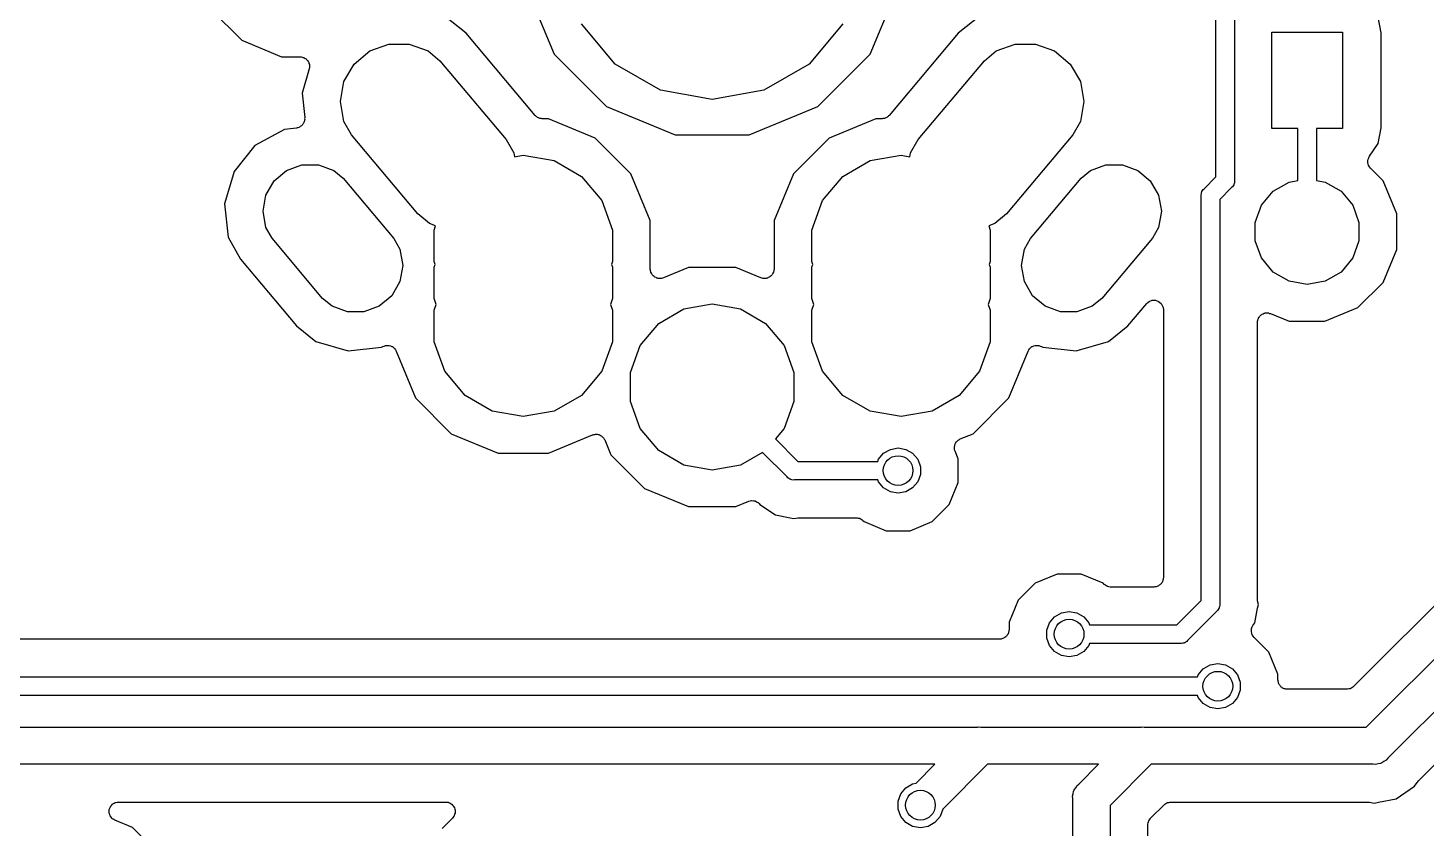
# Model space of a CAD drawing. Extents: x 61 to 194, y -153 to -61.
# Drawn here: x 98.8 to 117.6, y -103.21 to -92.45 of the extents above; entities that cross this region are included whole.
import ezdxf

# ---------------------------------------------------------------- set-up
doc = ezdxf.new("R2010")
doc.units = 0
doc.header["$MEASUREMENT"] = 0
doc.layers.add('BLACK', color=7, linetype='CONTINUOUS')

msp = doc.modelspace()

# ---------------------------------------------------------------- linework, layer by layer
at = {"layer": 'BLACK', "linetype": 'CONTINUOUS'}
for p, q in [((115.025, -89.2986), (115.025, -94.4945)), ((114.775, -94.4482), (114.775, -89.4002)), ((105.492, -91.8739), (105.874, -92.7957)), ((110.126, -92.7957), (110.508, -91.8739)), ((101.264, -92.2009), (101.674, -92.611)), ((104.69, -92.5147), (104.392, -92.2759)), ((111.608, -92.2759), (111.31, -92.5147)), ((116.995, -92.5125), (116.954, -92.3018)), ((106.695, -92.9307), (106.241, -92.3904)), ((109.759, -92.3904), (109.305, -92.9307)), ((101.674, -92.611), (102.21, -92.833)), ((103.395, -92.7547), (103.652, -92.6612)), ((103.652, -92.6612), (103.925, -92.6612)), ((103.925, -92.6612), (104.182, -92.7547)), ((105.619, -93.6216), (104.69, -92.5147)), ((111.31, -92.5147), (110.381, -93.6216)), ((111.818, -92.7547), (112.075, -92.6612)), ((112.075, -92.6612), (112.348, -92.6612)), ((112.348, -92.6612), (112.605, -92.7547)), ((115.525, -93.8), (115.525, -92.5)), ((115.525, -92.5), (116.475, -92.5)), ((116.475, -92.5), (116.475, -93.8)), ((116.995, -93.7875), (116.995, -92.5125)), ((102.21, -92.833), (102.458, -92.833)), ((102.458, -92.833), (102.465, -92.8342)), ((102.465, -92.8342), (102.472, -92.8338)), ((102.472, -92.8338), (102.487, -92.838)), ((102.487, -92.838), (102.502, -92.8407)), ((102.502, -92.8407), (102.508, -92.8441)), ((102.508, -92.8441), (102.515, -92.8461)), ((102.515, -92.8461), (102.527, -92.8551)), ((102.527, -92.8551), (102.54, -92.8627)), ((102.54, -92.8627), (102.545, -92.8681)), ((102.545, -92.8681), (102.55, -92.8722)), ((102.55, -92.8722), (102.559, -92.8848)), ((103.185, -92.9304), (103.395, -92.7547)), ((104.182, -92.7547), (104.338, -92.8861)), ((105.874, -92.7957), (106.579, -93.5012)), ((109.421, -93.5012), (110.126, -92.7957)), ((111.662, -92.8861), (111.818, -92.7547)), ((112.605, -92.7547), (112.815, -92.9304)), ((102.58, -92.9955), (102.485, -93.3222)), ((102.559, -92.8848), (102.568, -92.8965)), ((102.568, -92.8965), (102.571, -92.9031)), ((102.571, -92.9031), (102.575, -92.9089)), ((102.575, -92.9089), (102.578, -92.9236)), ((102.578, -92.9236), (102.583, -92.9379)), ((102.581, -92.9886), (102.58, -92.9955)), ((102.583, -92.9821), (102.581, -92.9886)), ((102.583, -92.9379), (102.583, -92.9449)), ((102.583, -92.9449), (102.585, -92.9517)), ((102.585, -92.9517), (102.583, -92.9668)), ((102.583, -92.9668), (102.583, -92.9821)), ((103.049, -93.1671), (103.185, -92.9304)), ((104.338, -92.8861), (105.229, -93.9476)), ((107.305, -93.2834), (106.695, -92.9307)), ((109.305, -92.9307), (108.695, -93.2834)), ((110.771, -93.9476), (111.662, -92.8861)), ((112.815, -92.9304), (112.951, -93.1671)), ((103.001, -93.4362), (103.049, -93.1671)), ((112.951, -93.1671), (112.999, -93.4362)), ((102.485, -93.3222), (102.521, -93.6516)), ((103.049, -93.7054), (103.001, -93.4362)), ((108, -93.4059), (107.305, -93.2834)), ((108.695, -93.2834), (108, -93.4059)), ((112.999, -93.4362), (112.951, -93.7054)), ((105.627, -93.6288), (105.619, -93.6216)), ((106.579, -93.5012), (107.501, -93.883)), ((108.499, -93.883), (109.421, -93.5012)), ((110.381, -93.6216), (110.373, -93.6288)), ((102.247, -93.8094), (101.852, -94.0262)), ((102.409, -93.7917), (102.247, -93.8094)), ((102.419, -93.7886), (102.409, -93.7917)), ((102.43, -93.7874), (102.419, -93.7886)), ((102.44, -93.7825), (102.43, -93.7874)), ((102.451, -93.7794), (102.44, -93.7825)), ((102.46, -93.7728), (102.451, -93.7794)), ((102.47, -93.7679), (102.46, -93.7728)), ((102.478, -93.7599), (102.47, -93.7679)), ((102.487, -93.7533), (102.478, -93.7599)), ((102.493, -93.7441), (102.487, -93.7533)), ((102.501, -93.736), (102.493, -93.7441)), ((102.505, -93.7259), (102.501, -93.736)), ((102.511, -93.7166), (102.505, -93.7259)), ((102.514, -93.7058), (102.511, -93.7166)), ((102.518, -93.6957), (102.514, -93.7058)), ((102.519, -93.6846), (102.518, -93.6957)), ((102.522, -93.6738), (102.519, -93.6846)), ((102.521, -93.6516), (102.52, -93.6627)), ((102.52, -93.6627), (102.522, -93.6738)), ((103.151, -93.8824), (103.049, -93.7054)), ((105.634, -93.6373), (105.627, -93.6288)), ((105.644, -93.6428), (105.634, -93.6373)), ((105.652, -93.65), (105.644, -93.6428)), ((105.663, -93.6538), (105.652, -93.65)), ((105.673, -93.6593), (105.663, -93.6538)), ((105.683, -93.6613), (105.673, -93.6593)), ((105.694, -93.6651), (105.683, -93.6613)), ((105.705, -93.6651), (105.694, -93.6651)), ((105.716, -93.667), (105.705, -93.6651)), ((105.8, -93.667), (105.716, -93.667)), ((106.428, -93.927), (105.8, -93.667)), ((110.2, -93.667), (109.572, -93.927)), ((110.284, -93.667), (110.2, -93.667)), ((110.295, -93.6651), (110.284, -93.667)), ((110.306, -93.6651), (110.295, -93.6651)), ((110.317, -93.6613), (110.306, -93.6651)), ((110.327, -93.6593), (110.317, -93.6613)), ((110.337, -93.6538), (110.327, -93.6593)), ((110.348, -93.65), (110.337, -93.6538)), ((110.356, -93.6428), (110.348, -93.65)), ((110.366, -93.6373), (110.356, -93.6428)), ((110.373, -93.6288), (110.366, -93.6373)), ((112.951, -93.7054), (112.849, -93.8824)), ((115.875, -93.8), (115.525, -93.8)), ((115.875, -94.4978), (115.875, -93.8)), ((116.475, -93.8), (116.125, -93.8)), ((116.125, -93.8), (116.125, -94.4978)), ((116.954, -93.9982), (116.995, -93.7875)), ((104.042, -94.9439), (103.151, -93.8824)), ((105.229, -93.9476), (105.331, -94.1246)), ((106.908, -94.4075), (106.428, -93.927)), ((107.501, -93.883), (108.499, -93.883)), ((109.572, -93.927), (109.092, -94.4075)), ((110.669, -94.1246), (110.771, -93.9476)), ((112.849, -93.8824), (111.958, -94.9439)), ((116.838, -94.1718), (116.954, -93.9982)), ((101.852, -94.0262), (101.57, -94.3777)), ((105.331, -94.1246), (105.341, -94.1775)), ((105.341, -94.1775), (105.46, -94.1565)), ((105.46, -94.1565), (105.877, -94.23)), ((110.123, -94.23), (110.54, -94.1565)), ((110.54, -94.1565), (110.659, -94.1775)), ((110.659, -94.1775), (110.669, -94.1246)), ((116.829, -94.1907), (116.838, -94.1718)), ((101.57, -94.3777), (101.444, -94.8104)), ((102.109, -94.5032), (102.277, -94.3615)), ((102.277, -94.3615), (102.484, -94.2861)), ((102.484, -94.2861), (102.705, -94.2861)), ((102.705, -94.2861), (102.912, -94.3615)), ((102.912, -94.3615), (103.038, -94.4675)), ((105.877, -94.23), (106.243, -94.4416)), ((109.757, -94.4416), (110.123, -94.23)), ((112.962, -94.4675), (113.088, -94.3615)), ((113.088, -94.3615), (113.295, -94.2861)), ((113.295, -94.2861), (113.516, -94.2861)), ((113.516, -94.2861), (113.723, -94.3615)), ((113.723, -94.3615), (113.891, -94.5032)), ((116.817, -94.2534), (116.818, -94.2328)), ((116.817, -94.2547), (116.817, -94.2534)), ((116.817, -94.2561), (116.817, -94.2547)), ((116.823, -94.276), (116.817, -94.2561)), ((116.818, -94.2328), (116.82, -94.2121)), ((116.82, -94.2094), (116.829, -94.1907)), ((116.82, -94.2108), (116.82, -94.2094)), ((116.82, -94.2121), (116.82, -94.2108)), ((116.828, -94.296), (116.823, -94.276)), ((116.829, -94.2971), (116.828, -94.296)), ((116.829, -94.2985), (116.829, -94.2971)), ((116.841, -94.3152), (116.829, -94.2985)), ((116.853, -94.3321), (116.841, -94.3152)), ((117.023, -94.5016), (116.853, -94.3321)), ((101.998, -94.6941), (102.109, -94.5032)), ((103.038, -94.4675), (103.719, -95.279)), ((106.243, -94.4416), (106.515, -94.7657)), ((107.168, -95.0353), (106.908, -94.4075)), ((109.092, -94.4075), (108.832, -95.0353)), ((109.485, -94.7657), (109.757, -94.4416)), ((112.281, -95.279), (112.962, -94.4675)), ((113.891, -94.5032), (114.002, -94.6941)), ((114.615, -94.6077), (114.775, -94.4482)), ((115.015, -94.5536), (115.006, -94.5672)), ((115.016, -94.5482), (115.015, -94.5536)), ((115.019, -94.5434), (115.016, -94.5482)), ((115.022, -94.5271), (115.019, -94.5434)), ((115.026, -94.5111), (115.022, -94.5271)), ((115.025, -94.4945), (115.026, -94.5111)), ((115.544, -94.6417), (115.757, -94.5185)), ((115.757, -94.5185), (115.875, -94.4978)), ((116.125, -94.4978), (116.243, -94.5185)), ((116.243, -94.5185), (116.456, -94.6417)), ((117.206, -94.945), (117.023, -94.5016)), ((101.96, -94.9111), (101.998, -94.6941)), ((114.002, -94.6941), (114.04, -94.9111)), ((114.574, -94.6889), (114.578, -94.6729)), ((114.575, -94.7054), (114.574, -94.6889)), ((114.575, -100.148), (114.575, -94.7054)), ((114.578, -94.6729), (114.581, -94.6566)), ((114.581, -94.6566), (114.584, -94.6518)), ((114.584, -94.6518), (114.585, -94.6464)), ((114.585, -94.6464), (114.594, -94.6328)), ((114.594, -94.6328), (114.603, -94.6184)), ((114.603, -94.6184), (114.615, -94.6077)), ((114.985, -94.5922), (114.825, -94.7518)), ((114.825, -94.7518), (114.825, -100.195)), ((114.997, -94.5816), (114.985, -94.5922)), ((115.006, -94.5672), (114.997, -94.5816)), ((115.386, -94.8304), (115.544, -94.6417)), ((116.456, -94.6417), (116.614, -94.8304)), ((101.444, -94.8104), (101.493, -95.2585)), ((101.998, -95.1282), (101.96, -94.9111)), ((106.515, -94.7657), (106.66, -95.1634)), ((109.34, -95.1634), (109.485, -94.7657)), ((114.04, -94.9111), (114.002, -95.1282)), ((115.301, -95.0618), (115.386, -94.8304)), ((116.614, -94.8304), (116.698, -95.0618)), ((102.081, -95.271), (101.998, -95.1282)), ((104.198, -95.0753), (104.042, -94.9439)), ((104.281, -95.1054), (104.198, -95.0753)), ((104.26, -95.1634), (104.281, -95.1054)), ((107.168, -95.6891), (107.168, -95.0353)), ((108.832, -95.0353), (108.832, -95.6891)), ((111.802, -95.0753), (111.719, -95.1054)), ((111.719, -95.1054), (111.74, -95.1634)), ((111.958, -94.9439), (111.802, -95.0753)), ((114.002, -95.1282), (113.919, -95.271)), ((115.301, -95.3082), (115.301, -95.0618)), ((116.698, -95.0618), (116.698, -95.3082)), ((117.206, -95.425), (117.206, -94.945)), ((101.493, -95.2585), (101.655, -95.5539)), ((102.762, -96.0825), (102.081, -95.271)), ((103.719, -95.279), (103.802, -95.4218)), ((104.26, -95.5866), (104.26, -95.1634)), ((106.66, -95.1634), (106.66, -95.5866)), ((109.34, -95.5866), (109.34, -95.1634)), ((111.74, -95.1634), (111.74, -95.5866)), ((112.198, -95.4218), (112.281, -95.279)), ((113.919, -95.271), (113.238, -96.0825)), ((115.386, -95.5396), (115.301, -95.3082)), ((116.698, -95.3082), (116.614, -95.5396)), ((103.802, -95.4218), (103.84, -95.6389)), ((112.16, -95.6389), (112.198, -95.4218)), ((117.023, -95.8684), (117.206, -95.425)), ((101.655, -95.5539), (102.409, -96.4526)), ((103.84, -95.6389), (103.802, -95.8559)), ((104.274, -95.625), (104.26, -95.5866)), ((104.26, -95.6634), (104.274, -95.625)), ((104.26, -96.0866), (104.26, -95.6634)), ((106.66, -95.5866), (106.646, -95.625)), ((106.646, -95.625), (106.66, -95.6634)), ((106.66, -95.6634), (106.66, -96.0866)), ((107.17, -95.7027), (107.168, -95.6891)), ((107.68, -95.667), (107.344, -95.8064)), ((108.32, -95.667), (107.68, -95.667)), ((108.656, -95.8064), (108.32, -95.667)), ((108.832, -95.6891), (108.83, -95.7027)), ((109.354, -95.625), (109.34, -95.5866)), ((109.34, -95.6634), (109.354, -95.625)), ((109.34, -96.0866), (109.34, -95.6634)), ((111.74, -95.5866), (111.726, -95.625)), ((111.726, -95.625), (111.74, -95.6634)), ((111.74, -95.6634), (111.74, -96.0866)), ((112.198, -95.8559), (112.16, -95.6389)), ((115.544, -95.7283), (115.386, -95.5396)), ((116.614, -95.5396), (116.456, -95.7283)), ((103.802, -95.8559), (103.691, -96.0468)), ((107.171, -95.7166), (107.17, -95.7027)), ((107.174, -95.7243), (107.171, -95.7166)), ((107.176, -95.7325), (107.174, -95.7243)), ((107.183, -95.7445), (107.176, -95.7325)), ((107.188, -95.7573), (107.183, -95.7445)), ((107.194, -95.7635), (107.188, -95.7573)), ((107.198, -95.7707), (107.194, -95.7635)), ((107.208, -95.7796), (107.198, -95.7707)), ((107.218, -95.7898), (107.208, -95.7796)), ((107.225, -95.7937), (107.218, -95.7898)), ((107.231, -95.7991), (107.225, -95.7937)), ((107.245, -95.8038), (107.231, -95.7991)), ((107.257, -95.8102), (107.245, -95.8038)), ((107.265, -95.8113), (107.257, -95.8102)), ((107.273, -95.8141), (107.265, -95.8113)), ((107.287, -95.8141), (107.273, -95.8141)), ((107.301, -95.8159), (107.287, -95.8141)), ((107.309, -95.8141), (107.301, -95.8159)), ((107.317, -95.8141), (107.309, -95.8141)), ((107.33, -95.8094), (107.317, -95.8141)), ((107.344, -95.8064), (107.33, -95.8094)), ((108.67, -95.8094), (108.656, -95.8064)), ((108.683, -95.8141), (108.67, -95.8094)), ((108.691, -95.8141), (108.683, -95.8141)), ((108.699, -95.8159), (108.691, -95.8141)), ((108.713, -95.8141), (108.699, -95.8159)), ((108.727, -95.8141), (108.713, -95.8141)), ((108.735, -95.8113), (108.727, -95.8141)), ((108.743, -95.8102), (108.735, -95.8113)), ((108.755, -95.8038), (108.743, -95.8102)), ((108.768, -95.7991), (108.755, -95.8038)), ((108.775, -95.7937), (108.768, -95.7991)), ((108.782, -95.7898), (108.775, -95.7937)), ((108.792, -95.7796), (108.782, -95.7898)), ((108.802, -95.7707), (108.792, -95.7796)), ((108.806, -95.7635), (108.802, -95.7707)), ((108.812, -95.7573), (108.806, -95.7635)), ((108.817, -95.7445), (108.812, -95.7573)), ((108.824, -95.7325), (108.817, -95.7445)), ((108.826, -95.7243), (108.824, -95.7325)), ((108.829, -95.7166), (108.826, -95.7243)), ((108.83, -95.7027), (108.829, -95.7166)), ((112.309, -96.0468), (112.198, -95.8559)), ((115.757, -95.8515), (115.544, -95.7283)), ((116, -95.8943), (115.757, -95.8515)), ((116.243, -95.8515), (116, -95.8943)), ((116.456, -95.7283), (116.243, -95.8515)), ((116.683, -96.2078), (117.023, -95.8684)), ((103.691, -96.0468), (103.523, -96.1885)), ((112.477, -96.1885), (112.309, -96.0468)), ((102.888, -96.1885), (102.762, -96.0825)), ((103.095, -96.2639), (102.888, -96.1885)), ((103.523, -96.1885), (103.316, -96.2639)), ((104.289, -96.165), (104.26, -96.0866)), ((104.26, -96.2434), (104.289, -96.165)), ((104.26, -96.6666), (104.26, -96.2434)), ((106.66, -96.0866), (106.631, -96.165)), ((106.631, -96.165), (106.66, -96.2434)), ((106.66, -96.2434), (106.66, -96.6666)), ((107.282, -96.4194), (107.618, -96.2254)), ((107.618, -96.2254), (108, -96.158)), ((108, -96.158), (108.382, -96.2254)), ((108.382, -96.2254), (108.718, -96.4194)), ((109.369, -96.165), (109.34, -96.0866)), ((109.34, -96.2434), (109.369, -96.165)), ((109.34, -96.6666), (109.34, -96.2434)), ((111.74, -96.0866), (111.711, -96.165)), ((111.711, -96.165), (111.74, -96.2434)), ((111.74, -96.2434), (111.74, -96.6666)), ((112.684, -96.2639), (112.477, -96.1885)), ((113.112, -96.1885), (112.905, -96.2639)), ((113.238, -96.0825), (113.112, -96.1885)), ((113.591, -96.4526), (113.843, -96.1525)), ((113.843, -96.1525), (113.858, -96.1396)), ((113.843, -96.1525), (113.843, -96.1525)), ((113.858, -96.1396), (113.876, -96.1242)), ((113.876, -96.1242), (113.918, -96.1091)), ((113.918, -96.1091), (113.962, -96.1091)), ((113.962, -96.1091), (114.004, -96.1242)), ((114.004, -96.1242), (114.037, -96.1525)), ((114.037, -96.1525), (114.057, -96.1872)), ((114.057, -96.1872), (114.059, -96.1907)), ((114.059, -96.1907), (114.067, -96.2341)), ((114.067, -96.2341), (114.067, -99.84)), ((116.24, -96.3915), (116.683, -96.2078)), ((103.316, -96.2639), (103.095, -96.2639)), ((107.033, -96.7165), (107.282, -96.4194)), ((108.718, -96.4194), (108.967, -96.7165)), ((112.905, -96.2639), (112.684, -96.2639)), ((115.333, -96.4047), (115.335, -96.391)), ((115.333, -100.125), (115.333, -96.4047)), ((115.335, -96.391), (115.336, -96.3772)), ((115.336, -96.3772), (115.339, -96.3695)), ((115.339, -96.3695), (115.341, -96.3613)), ((115.341, -96.3613), (115.348, -96.3493)), ((115.348, -96.3493), (115.353, -96.3365)), ((115.353, -96.3365), (115.359, -96.3303)), ((115.359, -96.3303), (115.363, -96.3231)), ((115.363, -96.3231), (115.373, -96.3142)), ((115.373, -96.3142), (115.383, -96.3039)), ((115.383, -96.3039), (115.39, -96.3001)), ((115.39, -96.3001), (115.396, -96.2947)), ((115.396, -96.2947), (115.41, -96.29)), ((115.41, -96.29), (115.422, -96.2836)), ((115.422, -96.2836), (115.43, -96.2825)), ((115.43, -96.2825), (115.438, -96.2796)), ((115.438, -96.2796), (115.452, -96.2796)), ((115.452, -96.2796), (115.466, -96.2778)), ((115.466, -96.2778), (115.474, -96.2796)), ((115.474, -96.2796), (115.482, -96.2796)), ((115.482, -96.2796), (115.495, -96.2844)), ((115.495, -96.2844), (115.509, -96.2874)), ((115.509, -96.2874), (115.76, -96.3915)), ((115.76, -96.3915), (116.24, -96.3915)), ((102.409, -96.4526), (102.672, -96.6635)), ((113.328, -96.6635), (113.591, -96.4526)), ((102.672, -96.6635), (103.105, -96.7897)), ((103.105, -96.7897), (103.553, -96.7406)), ((103.553, -96.7406), (103.573, -96.7297)), ((103.573, -96.7297), (103.59, -96.7239)), ((103.59, -96.7239), (103.606, -96.717)), ((103.606, -96.717), (103.61, -96.7168)), ((103.61, -96.7168), (103.614, -96.7155)), ((103.614, -96.7155), (103.632, -96.7159)), ((103.632, -96.7159), (103.65, -96.7151)), ((103.65, -96.7151), (103.654, -96.7164)), ((103.654, -96.7164), (103.658, -96.7165)), ((103.658, -96.7165), (103.675, -96.723)), ((103.675, -96.723), (103.692, -96.7284)), ((103.692, -96.7284), (103.696, -96.7309)), ((103.696, -96.7309), (103.7, -96.7324)), ((103.7, -96.7324), (103.713, -96.7443)), ((103.713, -96.7443), (103.727, -96.7552)), ((103.727, -96.7552), (103.73, -96.7588)), ((103.73, -96.7588), (103.733, -96.7615)), ((103.733, -96.7615), (103.741, -96.7773)), ((103.741, -96.7773), (103.751, -96.7924)), ((103.751, -96.7924), (104.012, -97.4225)), ((104.405, -97.0643), (104.26, -96.6666)), ((106.66, -96.6666), (106.515, -97.0643)), ((106.9, -97.081), (107.033, -96.7165)), ((108.967, -96.7165), (109.1, -97.081)), ((109.485, -97.0643), (109.34, -96.6666)), ((111.74, -96.6666), (111.595, -97.0643)), ((111.988, -97.4225), (112.249, -96.7924)), ((112.249, -96.7924), (112.259, -96.7773)), ((112.259, -96.7773), (112.267, -96.7615)), ((112.267, -96.7615), (112.27, -96.7588)), ((112.27, -96.7588), (112.273, -96.7552)), ((112.273, -96.7552), (112.287, -96.7443)), ((112.287, -96.7443), (112.3, -96.7324)), ((112.3, -96.7324), (112.304, -96.7309)), ((112.304, -96.7309), (112.308, -96.7284)), ((112.308, -96.7284), (112.325, -96.723)), ((112.325, -96.723), (112.342, -96.7165)), ((112.342, -96.7165), (112.346, -96.7164)), ((112.346, -96.7164), (112.35, -96.7151)), ((112.35, -96.7151), (112.368, -96.7159)), ((112.368, -96.7159), (112.386, -96.7155)), ((112.386, -96.7155), (112.39, -96.7168)), ((112.39, -96.7168), (112.394, -96.717)), ((112.394, -96.717), (112.41, -96.7239)), ((112.41, -96.7239), (112.427, -96.7297)), ((112.427, -96.7297), (112.447, -96.7406)), ((112.447, -96.7406), (112.895, -96.7897)), ((112.895, -96.7897), (113.328, -96.6635)), ((104.677, -97.3884), (104.405, -97.0643)), ((106.515, -97.0643), (106.243, -97.3884)), ((106.9, -97.469), (106.9, -97.081)), ((109.1, -97.081), (109.1, -97.469)), ((109.757, -97.3884), (109.485, -97.0643)), ((111.595, -97.0643), (111.323, -97.3884)), ((104.012, -97.4225), (104.492, -97.903)), ((105.043, -97.6), (104.677, -97.3884)), ((106.243, -97.3884), (105.877, -97.6)), ((107.033, -97.8335), (106.9, -97.469)), ((109.1, -97.469), (108.967, -97.8335)), ((110.123, -97.6), (109.757, -97.3884)), ((111.323, -97.3884), (110.957, -97.6)), ((111.508, -97.903), (111.988, -97.4225)), ((105.46, -97.6735), (105.043, -97.6)), ((105.877, -97.6), (105.46, -97.6735)), ((110.54, -97.6735), (110.123, -97.6)), ((110.957, -97.6), (110.54, -97.6735)), ((104.492, -97.903), (105.12, -98.163)), ((105.8, -98.163), (106.389, -97.919)), ((106.389, -97.919), (106.4, -97.9166)), ((106.4, -97.9166), (106.41, -97.9123)), ((106.41, -97.9123), (106.421, -97.9119)), ((106.421, -97.9119), (106.432, -97.9095)), ((106.432, -97.9095), (106.443, -97.9109)), ((106.443, -97.9109), (106.454, -97.9104)), ((106.454, -97.9104), (106.465, -97.9138)), ((106.465, -97.9138), (106.476, -97.9152)), ((106.476, -97.9152), (106.485, -97.9203)), ((106.485, -97.9203), (106.496, -97.9237)), ((106.496, -97.9237), (106.505, -97.9304)), ((106.505, -97.9304), (106.515, -97.9356)), ((106.515, -97.9356), (106.522, -97.9438)), ((106.522, -97.9438), (106.531, -97.9505)), ((107.282, -98.1306), (107.033, -97.8335)), ((108.967, -97.8335), (108.85, -97.9733)), ((111.336, -97.9742), (111.508, -97.903)), ((106.531, -97.9505), (106.537, -97.9599)), ((106.537, -97.9599), (106.545, -97.9681)), ((106.545, -97.9681), (106.549, -97.9784)), ((106.549, -97.9784), (106.555, -97.9877)), ((106.555, -97.9877), (106.637, -98.1859)), ((107.618, -98.3246), (107.282, -98.1306)), ((108.85, -97.9733), (109.152, -98.275)), ((110.304, -98.1666), (110.396, -98.1137)), ((110.396, -98.1137), (110.5, -98.0954)), ((110.5, -98.0954), (110.604, -98.1137)), ((110.604, -98.1137), (110.696, -98.1666)), ((111.257, -98.097), (111.259, -98.086)), ((111.26, -98.1079), (111.257, -98.097)), ((111.258, -98.0749), (111.262, -98.0643)), ((111.259, -98.086), (111.258, -98.0749)), ((111.26, -98.119), (111.26, -98.1079)), ((111.265, -98.1292), (111.26, -98.119)), ((111.262, -98.0643), (111.263, -98.0533)), ((111.263, -98.0533), (111.268, -98.0434)), ((111.267, -98.1401), (111.265, -98.1292)), ((111.268, -98.0434), (111.272, -98.0328)), ((111.272, -98.0328), (111.278, -98.024)), ((111.278, -98.024), (111.283, -98.0142)), ((111.283, -98.0142), (111.292, -98.0067)), ((111.292, -98.0067), (111.298, -97.9979)), ((111.298, -97.9979), (111.308, -97.9919)), ((111.308, -97.9919), (111.316, -97.9844)), ((111.316, -97.9844), (111.326, -97.9801)), ((111.326, -97.9801), (111.336, -97.9742)), ((105.12, -98.163), (105.8, -98.163)), ((106.637, -98.1859), (107.089, -98.6382)), ((108, -98.392), (107.618, -98.3246)), ((108.382, -98.3246), (108, -98.392)), ((108.677, -98.1541), (108.382, -98.3246)), ((109.008, -98.4845), (108.677, -98.1541)), ((109.152, -98.275), (110.226, -98.275)), ((110.226, -98.275), (110.236, -98.2477)), ((110.236, -98.2477), (110.304, -98.1666)), ((110.696, -98.1666), (110.764, -98.2477)), ((110.764, -98.2477), (110.8, -98.3471)), ((111.308, -98.2393), (111.267, -98.1401)), ((111.308, -98.5607), (111.308, -98.2393)), ((109.018, -98.4972), (109.008, -98.4845)), ((109.033, -98.5055), (109.018, -98.4972)), ((109.046, -98.515), (109.033, -98.5055)), ((110.8, -98.4529), (110.764, -98.5523)), ((110.8, -98.3471), (110.8, -98.4529)), ((107.089, -98.6382), (107.68, -98.883)), ((109.052, -98.5165), (109.046, -98.515)), ((109.057, -98.5193), (109.052, -98.5165)), ((109.073, -98.5222), (109.057, -98.5193)), ((109.089, -98.5264), (109.073, -98.5222)), ((109.105, -98.525), (109.089, -98.5264)), ((110.226, -98.525), (109.105, -98.525)), ((110.236, -98.5523), (110.226, -98.525)), ((110.304, -98.6334), (110.236, -98.5523)), ((110.396, -98.6863), (110.304, -98.6334)), ((110.5, -98.7046), (110.396, -98.6863)), ((110.604, -98.6863), (110.5, -98.7046)), ((110.696, -98.6334), (110.604, -98.6863)), ((110.764, -98.5523), (110.696, -98.6334)), ((111.185, -98.8577), (111.308, -98.5607)), ((107.68, -98.883), (108.32, -98.883)), ((108.32, -98.883), (108.491, -98.8121)), ((108.491, -98.8121), (108.511, -98.8076)), ((108.511, -98.8076), (108.531, -98.8027)), ((108.531, -98.8027), (108.533, -98.8028)), ((108.533, -98.8028), (108.534, -98.8025)), ((108.534, -98.8025), (108.555, -98.8052)), ((108.555, -98.8052), (108.575, -98.8075)), ((108.575, -98.8075), (108.576, -98.8081)), ((108.576, -98.8081), (108.578, -98.8083)), ((108.578, -98.8083), (108.596, -98.8178)), ((108.596, -98.8178), (108.615, -98.827)), ((108.615, -98.827), (108.616, -98.828)), ((108.616, -98.828), (108.617, -98.8286)), ((108.617, -98.8286), (108.631, -98.8439)), ((108.631, -98.8439), (108.642, -98.855)), ((108.642, -98.855), (108.853, -98.9963)), ((110.958, -99.085), (111.185, -98.8577)), ((108.853, -98.9963), (109.05, -99.0354)), ((109.05, -99.0354), (109.05, -99.0354)), ((109.05, -99.0354), (109.1, -99.0454)), ((109.1, -99.0454), (109.15, -99.0354)), ((109.15, -99.0354), (109.163, -99.0352)), ((109.163, -99.0352), (109.175, -99.033)), ((109.175, -99.033), (109.938, -99.033)), ((109.938, -99.033), (109.943, -99.034)), ((109.943, -99.034), (109.949, -99.0335)), ((109.949, -99.0335), (109.965, -99.0378)), ((109.965, -99.0378), (109.981, -99.0407)), ((109.981, -99.0407), (109.986, -99.0435)), ((109.986, -99.0435), (109.991, -99.0449)), ((109.991, -99.0449), (110.005, -99.0544)), ((110.005, -99.0544), (110.019, -99.0627)), ((110.019, -99.0627), (110.023, -99.067)), ((110.023, -99.067), (110.028, -99.0702)), ((110.028, -99.0702), (110.042, -99.085)), ((110.042, -99.085), (110.339, -99.208)), ((110.339, -99.208), (110.661, -99.208)), ((110.661, -99.208), (110.958, -99.085)), ((118.702, -99.2256), (116.623, -101.305)), ((116.796, -101.85), (119.116, -99.5309)), ((112.639, -99.792), (112.342, -99.915)), ((112.961, -99.792), (112.639, -99.792)), ((113.258, -99.915), (112.961, -99.792)), ((112.342, -99.915), (112.115, -100.142)), ((113.272, -99.9298), (113.258, -99.915)), ((113.277, -99.933), (113.272, -99.9298)), ((113.281, -99.9373), (113.277, -99.933)), ((113.295, -99.9456), (113.281, -99.9373)), ((113.309, -99.9551), (113.295, -99.9456)), ((113.314, -99.9565), (113.309, -99.9551)), ((113.319, -99.9593), (113.314, -99.9565)), ((113.335, -99.9622), (113.319, -99.9593)), ((113.351, -99.9665), (113.335, -99.9622)), ((113.357, -99.966), (113.351, -99.9665)), ((113.362, -99.967), (113.357, -99.966)), ((113.94, -99.967), (113.362, -99.967)), ((113.951, -99.9651), (113.94, -99.967)), ((113.962, -99.9651), (113.951, -99.9651)), ((113.972, -99.9613), (113.962, -99.9651)), ((113.983, -99.9593), (113.972, -99.9613)), ((113.993, -99.9538), (113.983, -99.9593)), ((114.004, -99.95), (113.993, -99.9538)), ((114.012, -99.9428), (114.004, -99.95)), ((114.022, -99.9373), (114.012, -99.9428)), ((114.029, -99.9288), (114.022, -99.9373)), ((114.037, -99.9216), (114.029, -99.9288)), ((114.043, -99.912), (114.037, -99.9216)), ((114.05, -99.9035), (114.043, -99.912)), ((114.054, -99.8931), (114.05, -99.9035)), ((114.059, -99.8834), (114.054, -99.8931)), ((114.061, -99.8725), (114.059, -99.8834)), ((114.065, -99.8621), (114.061, -99.8725)), ((114.067, -99.84), (114.065, -99.8509)), ((114.065, -99.8509), (114.065, -99.8621)), ((119.404, -99.95), (117.084, -102.269)), ((112.115, -100.142), (111.992, -100.439)), ((114.248, -100.475), (114.575, -100.148)), ((114.825, -100.195), (114.826, -100.211)), ((115.335, -100.137), (115.333, -100.125)), ((115.335, -100.15), (115.335, -100.137)), ((115.345, -100.2), (115.335, -100.15)), ((115.335, -100.25), (115.345, -100.2)), ((112.536, -100.448), (112.604, -100.367)), ((112.604, -100.367), (112.696, -100.314)), ((112.696, -100.314), (112.8, -100.295)), ((112.8, -100.295), (112.904, -100.314)), ((112.904, -100.314), (112.996, -100.367)), ((112.996, -100.367), (113.064, -100.448)), ((114.785, -100.292), (114.392, -100.685)), ((114.797, -100.282), (114.785, -100.292)), ((114.806, -100.267), (114.797, -100.282)), ((114.815, -100.254), (114.806, -100.267)), ((114.816, -100.248), (114.815, -100.254)), ((114.819, -100.243), (114.816, -100.248)), ((114.822, -100.227), (114.819, -100.243)), ((114.826, -100.211), (114.822, -100.227)), ((115.296, -100.447), (115.335, -100.25)), ((115.335, -100.25), (115.335, -100.25)), ((111.986, -100.572), (111.984, -100.583)), ((111.99, -100.562), (111.986, -100.572)), ((111.992, -100.54), (111.99, -100.551)), ((111.99, -100.551), (111.99, -100.562)), ((111.992, -100.439), (111.992, -100.54)), ((112.5, -100.547), (112.536, -100.448)), ((112.5, -100.653), (112.5, -100.547)), ((113.064, -100.448), (113.074, -100.475)), ((113.074, -100.475), (114.248, -100.475)), ((115.251, -100.566), (115.252, -100.545)), ((115.251, -100.567), (115.251, -100.566)), ((115.251, -100.569), (115.251, -100.567)), ((115.257, -100.588), (115.251, -100.569)), ((115.252, -100.545), (115.254, -100.525)), ((115.254, -100.522), (115.263, -100.503)), ((115.254, -100.523), (115.254, -100.522)), ((115.254, -100.525), (115.254, -100.523)), ((115.263, -100.503), (115.271, -100.484)), ((115.271, -100.484), (115.296, -100.447)), ((117.498, -102.574), (119.577, -100.495)), ((111.865, -100.667), (98.1928, -100.667)), ((111.876, -100.665), (111.865, -100.667)), ((111.887, -100.665), (111.876, -100.665)), ((111.897, -100.661), (111.887, -100.665)), ((111.908, -100.659), (111.897, -100.661)), ((111.918, -100.654), (111.908, -100.659)), ((111.928, -100.65), (111.918, -100.654)), ((111.937, -100.643), (111.928, -100.65)), ((111.947, -100.637), (111.937, -100.643)), ((111.954, -100.629), (111.947, -100.637)), ((111.962, -100.622), (111.954, -100.629)), ((111.968, -100.612), (111.962, -100.622)), ((111.975, -100.603), (111.968, -100.612)), ((111.979, -100.593), (111.975, -100.603)), ((111.984, -100.583), (111.979, -100.593)), ((112.536, -100.752), (112.5, -100.653)), ((112.604, -100.833), (112.536, -100.752)), ((113.064, -100.752), (112.996, -100.833)), ((113.074, -100.725), (113.064, -100.752)), ((114.295, -100.725), (113.074, -100.725)), ((114.311, -100.726), (114.295, -100.725)), ((114.327, -100.722), (114.311, -100.726)), ((114.343, -100.719), (114.327, -100.722)), ((114.348, -100.716), (114.343, -100.719)), ((114.354, -100.715), (114.348, -100.716)), ((114.367, -100.706), (114.354, -100.715)), ((114.382, -100.697), (114.367, -100.706)), ((114.392, -100.685), (114.382, -100.697)), ((115.262, -100.608), (115.257, -100.588)), ((115.263, -100.61), (115.262, -100.608)), ((115.263, -100.611), (115.263, -100.61)), ((115.275, -100.628), (115.263, -100.611)), ((115.287, -100.645), (115.275, -100.628)), ((115.485, -100.842), (115.287, -100.645)), ((112.696, -100.886), (112.604, -100.833)), ((112.8, -100.905), (112.696, -100.886)), ((112.904, -100.886), (112.8, -100.905)), ((112.996, -100.833), (112.904, -100.886)), ((115.608, -101.139), (115.485, -100.842)), ((114.536, -101.148), (114.604, -101.067)), ((114.604, -101.067), (114.696, -101.014)), ((114.696, -101.014), (114.8, -100.995)), ((114.8, -100.995), (114.904, -101.014)), ((114.904, -101.014), (114.996, -101.067)), ((114.996, -101.067), (115.064, -101.148)), ((115.608, -101.215), (115.608, -101.139)), ((96.8054, -101.175), (114.526, -101.175)), ((114.526, -101.175), (114.536, -101.148)), ((115.064, -101.148), (115.1, -101.247)), ((115.1, -101.247), (115.1, -101.353)), ((115.61, -101.226), (115.608, -101.215)), ((115.61, -101.237), (115.61, -101.226)), ((115.614, -101.247), (115.61, -101.237)), ((115.616, -101.258), (115.614, -101.247)), ((115.621, -101.268), (115.616, -101.258)), ((115.625, -101.278), (115.621, -101.268)), ((115.632, -101.287), (115.625, -101.278)), ((115.638, -101.297), (115.632, -101.287)), ((115.646, -101.304), (115.638, -101.297)), ((115.653, -101.312), (115.646, -101.304)), ((115.663, -101.318), (115.653, -101.312)), ((115.671, -101.325), (115.663, -101.318)), ((115.682, -101.329), (115.671, -101.325)), ((115.692, -101.334), (115.682, -101.329)), ((116.582, -101.332), (116.577, -101.334)), ((116.587, -101.33), (116.582, -101.332)), ((116.601, -101.321), (116.587, -101.33)), ((116.615, -101.312), (116.601, -101.321)), ((116.619, -101.308), (116.615, -101.312)), ((116.623, -101.305), (116.619, -101.308)), ((114.526, -101.425), (96.8518, -101.425)), ((114.536, -101.452), (114.526, -101.425)), ((114.604, -101.533), (114.536, -101.452)), ((115.064, -101.452), (114.996, -101.533)), ((115.1, -101.353), (115.064, -101.452)), ((115.703, -101.336), (115.692, -101.334)), ((115.713, -101.34), (115.703, -101.336)), ((115.724, -101.34), (115.713, -101.34)), ((115.735, -101.342), (115.724, -101.34)), ((116.533, -101.342), (115.735, -101.342)), ((116.539, -101.341), (116.533, -101.342)), ((116.544, -101.342), (116.539, -101.341)), ((116.561, -101.337), (116.544, -101.342)), ((116.577, -101.334), (116.561, -101.337)), ((114.696, -101.586), (114.604, -101.533)), ((114.8, -101.605), (114.696, -101.586)), ((114.904, -101.586), (114.8, -101.605)), ((114.996, -101.533), (114.904, -101.586)), ((97.1109, -101.85), (111.567, -101.85)), ((111.567, -101.85), (111.578, -101.847)), ((111.578, -101.847), (111.611, -101.85)), ((111.611, -101.85), (113.767, -101.85)), ((113.767, -101.85), (113.778, -101.847)), ((113.778, -101.847), (113.811, -101.85)), ((113.811, -101.85), (116.796, -101.85)), ((117.084, -102.269), (117.063, -102.294)), ((110.996, -102.35), (97.2036, -102.35)), ((110.741, -102.606), (110.996, -102.35)), ((111.704, -102.35), (111.1, -102.954)), ((113.196, -102.35), (111.704, -102.35)), ((112.931, -102.616), (113.196, -102.35)), ((113.904, -102.35), (113.35, -102.904)), ((116.889, -102.35), (113.904, -102.35)), ((116.922, -102.353), (116.889, -102.35)), ((116.954, -102.344), (116.922, -102.353)), ((116.987, -102.339), (116.954, -102.344)), ((116.996, -102.333), (116.987, -102.339)), ((117.007, -102.33), (116.996, -102.333)), ((117.034, -102.311), (117.007, -102.33)), ((117.063, -102.294), (117.034, -102.311)), ((110.604, -102.667), (110.696, -102.614)), ((110.696, -102.614), (110.741, -102.606)), ((112.889, -102.666), (112.906, -102.637)), ((112.906, -102.637), (112.931, -102.616)), ((117.196, -102.814), (117.446, -102.646)), ((117.446, -102.646), (117.482, -102.594)), ((117.482, -102.594), (117.49, -102.585)), ((117.49, -102.585), (117.498, -102.574)), ((110.5, -102.847), (110.536, -102.748)), ((110.536, -102.748), (110.604, -102.667)), ((112.847, -102.778), (112.856, -102.746)), ((112.85, -102.811), (112.847, -102.778)), ((112.85, -104.296), (112.85, -102.811)), ((112.856, -102.746), (112.861, -102.713)), ((112.861, -102.713), (112.867, -102.704)), ((112.867, -102.704), (112.87, -102.693)), ((112.87, -102.693), (112.889, -102.666)), ((116.962, -102.86), (117.196, -102.814)), ((99.8909, -103.002), (99.8918, -102.982)), ((99.8918, -103.004), (99.8909, -103.002)), ((99.8918, -102.963), (99.8927, -102.96)), ((99.8918, -102.982), (99.8918, -102.963)), ((99.8918, -103.007), (99.8918, -103.004)), ((99.8984, -103.025), (99.8918, -103.007)), ((99.8927, -102.96), (99.8929, -102.958)), ((99.8929, -102.958), (99.9003, -102.94)), ((99.9042, -103.044), (99.8984, -103.025)), ((99.9003, -102.94), (99.9069, -102.921)), ((99.9069, -102.921), (99.9087, -102.919)), ((99.9087, -102.919), (99.9097, -102.917)), ((99.9097, -102.917), (99.9228, -102.903)), ((99.9228, -102.903), (99.9352, -102.888)), ((99.9352, -102.888), (99.9376, -102.886)), ((99.9376, -102.886), (99.9395, -102.884)), ((99.9395, -102.884), (99.9567, -102.875)), ((99.9567, -102.875), (99.9734, -102.866)), ((99.9734, -102.866), (99.9762, -102.865)), ((99.9762, -102.865), (99.9787, -102.864)), ((99.9787, -102.864), (99.9978, -102.861)), ((99.9978, -102.861), (100.017, -102.858)), ((100.017, -102.858), (104.417, -102.858)), ((104.417, -102.858), (104.433, -102.861)), ((104.433, -102.861), (104.45, -102.862)), ((104.45, -102.862), (104.455, -102.865)), ((104.455, -102.865), (104.46, -102.866)), ((104.46, -102.866), (104.475, -102.874)), ((104.475, -102.874), (104.49, -102.881)), ((104.49, -102.881), (104.494, -102.885)), ((104.494, -102.885), (104.499, -102.888)), ((104.499, -102.888), (104.509, -102.9)), ((104.509, -102.9), (104.521, -102.912)), ((104.521, -102.912), (104.523, -102.917)), ((104.523, -102.917), (104.527, -102.921)), ((104.527, -102.921), (104.533, -102.937)), ((104.536, -103.023), (104.532, -103.039)), ((104.533, -102.937), (104.54, -102.952)), ((104.542, -103.007), (104.536, -103.023)), ((104.54, -102.952), (104.54, -102.958)), ((104.54, -102.958), (104.542, -102.963)), ((104.542, -102.963), (104.542, -102.98)), ((104.542, -102.98), (104.543, -102.996)), ((104.543, -102.996), (104.542, -103.001)), ((104.542, -103.001), (104.542, -103.007)), ((110.5, -102.953), (110.5, -102.847)), ((110.536, -103.052), (110.5, -102.953)), ((111.1, -102.954), (111.064, -103.052)), ((113.35, -102.904), (113.35, -104.389)), ((113.895, -103.077), (114.077, -102.895)), ((114.077, -102.895), (114.081, -102.892)), ((114.081, -102.892), (114.085, -102.888)), ((114.085, -102.888), (114.099, -102.879)), ((114.099, -102.879), (114.113, -102.87)), ((114.113, -102.87), (114.118, -102.868)), ((114.118, -102.868), (114.123, -102.866)), ((114.123, -102.866), (114.139, -102.863)), ((114.139, -102.863), (114.156, -102.858)), ((114.156, -102.858), (114.161, -102.859)), ((114.161, -102.859), (114.167, -102.858)), ((114.167, -102.858), (116.813, -102.858)), ((116.813, -102.858), (116.825, -102.86)), ((116.825, -102.86), (116.838, -102.86)), ((116.838, -102.86), (116.9, -102.873)), ((116.9, -102.873), (116.962, -102.86)), ((116.962, -102.86), (116.962, -102.86)), ((99.9059, -103.046), (99.9042, -103.044)), ((99.9069, -103.048), (99.9059, -103.046)), ((99.9193, -103.063), (99.9069, -103.048)), ((99.931, -103.079), (99.9193, -103.063)), ((99.9334, -103.08), (99.931, -103.079)), ((99.9352, -103.082), (99.9334, -103.08)), ((99.952, -103.092), (99.9352, -103.082)), ((99.9682, -103.102), (99.952, -103.092)), ((100.204, -103.2), (99.9682, -103.102)), ((101.05, -104.046), (100.204, -103.2)), ((104.507, -103.075), (104.369, -103.212)), ((104.516, -103.061), (104.507, -103.075)), ((104.527, -103.048), (104.516, -103.061)), ((104.529, -103.043), (104.527, -103.048)), ((104.532, -103.039), (104.529, -103.043)), ((110.604, -103.133), (110.536, -103.052)), ((110.696, -103.186), (110.604, -103.133)), ((110.8, -103.205), (110.696, -103.186)), ((110.904, -103.186), (110.8, -103.205)), ((110.996, -103.133), (110.904, -103.186)), ((111.064, -103.052), (110.996, -103.133)), ((113.858, -103.156), (113.863, -103.139)), ((113.859, -103.161), (113.858, -103.156)), ((113.858, -103.167), (113.859, -103.161)), ((113.858, -104.313), (113.858, -103.167)), ((113.863, -103.139), (113.866, -103.123)), ((113.866, -103.123), (113.868, -103.118)), ((113.868, -103.118), (113.87, -103.113)), ((113.87, -103.113), (113.879, -103.099)), ((113.879, -103.099), (113.888, -103.085)), ((113.888, -103.085), (113.892, -103.081)), ((113.892, -103.081), (113.895, -103.077))]:
    msp.add_line(p, q, dxfattribs=at)
at = {"layer": 'BLACK'}
for centre in [(110.5, -98.4), (112.8, -100.6), (114.8, -101.3), (110.8, -102.9)]:
    msp.add_circle(centre, 0.2, dxfattribs=at)

doc.saveas('drawing.dxf')
